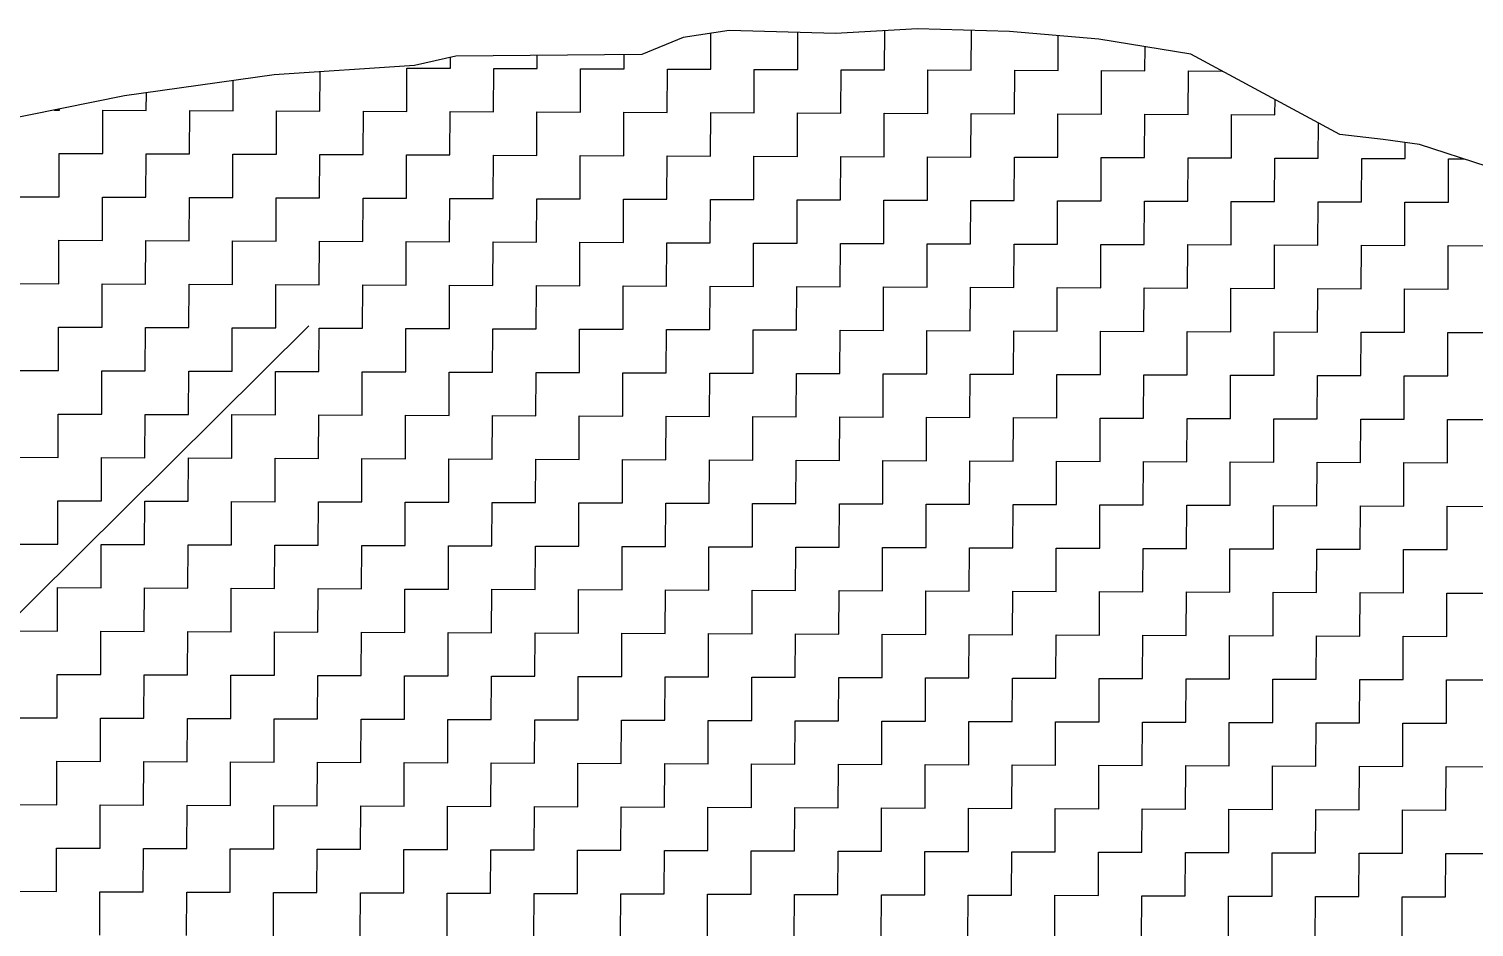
# Model space of a CAD drawing. Header units: metres. Extents: x 274536 to 279488, y 2074615 to 2078106.
# Drawn here: x 278802.5 to 278972.3, y 2076543.3 to 2076648.8 of the extents above; entities that cross this region are included whole.
import ezdxf

# ---------------------------------------------------------------- set-up
doc = ezdxf.new("R2010")
doc.units = ezdxf.units.M
doc.layers.add('POLY_HATCH', color=12, linetype='Continuous')

msp = doc.modelspace()

# ---------------------------------------------------------------- linework, layer by layer
msp.add_lwpolyline([(278765.09, 2076544.2), (278835.36, 2076613.93)])
at = {"layer": 'POLY_HATCH'}
for p, q in [((278884.73, 2076648.61), (278879.33, 2076647.78)), ((278897.22, 2076648.27), (278884.73, 2076648.61)), ((278906.88, 2076648.8), (278897.22, 2076648.27)), ((278917.68, 2076648.48), (278906.88, 2076648.8)), ((278928.18, 2076647.59), (278917.68, 2076648.48)), ((278879.33, 2076647.78), (278874.49, 2076645.81)), ((278938.97, 2076645.84), (278928.18, 2076647.59)), ((278852.62, 2076645.61), (278847.78, 2076644.49)), ((278874.49, 2076645.81), (278852.62, 2076645.61)), ((278956.48, 2076636.41), (278938.97, 2076645.84)), ((278831.3, 2076643.42), (278813.68, 2076640.93)), ((278847.78, 2076644.49), (278831.3, 2076643.42)), ((278813.68, 2076640.93), (278792.93, 2076636.75)), ((278961.59, 2076635.82), (278956.48, 2076636.41)), ((278965.84, 2076635.24), (278961.59, 2076635.82)), ((278973.79, 2076632.65), (278965.84, 2076635.24))]:
    msp.add_line(p, q, dxfattribs=at)
at = {"layer": 'POLY_HATCH', "linetype": 'Continuous'}
for p, q in [((278882.59, 2076644.07), (278882.6, 2076648.28)), ((278892.79, 2076644.03), (278892.8, 2076648.39)), ((278902.99, 2076643.99), (278903.01, 2076648.59)), ((278913.19, 2076643.96), (278913.21, 2076648.61)), ((278923.39, 2076643.92), (278923.41, 2076647.99)), ((278933.59, 2076643.88), (278933.6, 2076646.71)), ((278851.98, 2076644.19), (278851.99, 2076645.46)), ((278862.18, 2076644.15), (278862.19, 2076645.69)), ((278872.39, 2076644.11), (278872.39, 2076645.79)), ((278836.66, 2076639.15), (278836.68, 2076643.77)), ((278846.86, 2076639.11), (278846.88, 2076644.21)), ((278846.88, 2076644.21), (278851.98, 2076644.19)), ((278857.06, 2076639.07), (278857.08, 2076644.17)), ((278857.08, 2076644.17), (278862.18, 2076644.15)), ((278867.27, 2076639.03), (278867.28, 2076644.13)), ((278867.28, 2076644.13), (278872.39, 2076644.11)), ((278877.47, 2076638.99), (278877.49, 2076644.09)), ((278877.49, 2076644.09), (278882.59, 2076644.07)), ((278887.67, 2076638.95), (278887.69, 2076644.05)), ((278887.69, 2076644.05), (278892.79, 2076644.03)), ((278897.87, 2076638.91), (278897.89, 2076644.01)), ((278897.89, 2076644.01), (278902.99, 2076643.99)), ((278908.07, 2076638.87), (278908.09, 2076643.98)), ((278908.09, 2076643.98), (278913.19, 2076643.96)), ((278918.27, 2076638.84), (278918.29, 2076643.94)), ((278918.29, 2076643.94), (278923.39, 2076643.92)), ((278928.47, 2076638.8), (278928.49, 2076643.9)), ((278928.49, 2076643.9), (278933.59, 2076643.88)), ((278938.67, 2076638.76), (278938.69, 2076643.86)), ((278938.69, 2076643.86), (278942.68, 2076643.84)), ((278826.46, 2076639.19), (278826.47, 2076642.74)), ((278816.26, 2076639.23), (278816.27, 2076641.3)), ((278948.87, 2076638.72), (278948.88, 2076640.5)), ((278805.44, 2076639.27), (278806.06, 2076639.27)), ((278806.06, 2076639.27), (278806.06, 2076639.4)), ((278811.14, 2076634.15), (278811.16, 2076639.25)), ((278811.16, 2076639.25), (278816.26, 2076639.23)), ((278821.34, 2076634.11), (278821.36, 2076639.21)), ((278821.36, 2076639.21), (278826.46, 2076639.19)), ((278831.54, 2076634.07), (278831.56, 2076639.17)), ((278831.56, 2076639.17), (278836.66, 2076639.15)), ((278841.74, 2076634.03), (278841.76, 2076639.13)), ((278841.76, 2076639.13), (278846.86, 2076639.11)), ((278851.94, 2076633.99), (278851.96, 2076639.09)), ((278851.96, 2076639.09), (278857.06, 2076639.07)), ((278862.14, 2076633.95), (278862.16, 2076639.05)), ((278862.16, 2076639.05), (278867.27, 2076639.03)), ((278872.35, 2076633.91), (278872.37, 2076639.01)), ((278872.37, 2076639.01), (278877.47, 2076638.99)), ((278882.55, 2076633.87), (278882.57, 2076638.97)), ((278882.57, 2076638.97), (278887.67, 2076638.95)), ((278892.75, 2076633.83), (278892.77, 2076638.93)), ((278892.77, 2076638.93), (278897.87, 2076638.91)), ((278902.95, 2076633.79), (278902.97, 2076638.89)), ((278902.97, 2076638.89), (278908.07, 2076638.87)), ((278913.15, 2076633.75), (278913.17, 2076638.86)), ((278913.17, 2076638.86), (278918.27, 2076638.84)), ((278923.35, 2076633.72), (278923.37, 2076638.82)), ((278923.37, 2076638.82), (278928.47, 2076638.8)), ((278933.55, 2076633.68), (278933.57, 2076638.78)), ((278933.57, 2076638.78), (278938.67, 2076638.76)), ((278943.75, 2076633.64), (278943.77, 2076638.74)), ((278943.77, 2076638.74), (278948.87, 2076638.72)), ((278953.96, 2076633.6), (278953.97, 2076637.76)), ((278964.16, 2076633.56), (278964.16, 2076635.47)), ((278806.02, 2076629.07), (278806.04, 2076634.17)), ((278806.04, 2076634.17), (278811.14, 2076634.15)), ((278816.22, 2076629.03), (278816.24, 2076634.13)), ((278816.24, 2076634.13), (278821.34, 2076634.11)), ((278826.42, 2076628.99), (278826.44, 2076634.09)), ((278826.44, 2076634.09), (278831.54, 2076634.07)), ((278836.62, 2076628.95), (278836.64, 2076634.05)), ((278836.64, 2076634.05), (278841.74, 2076634.03)), ((278846.82, 2076628.91), (278846.84, 2076634.01)), ((278846.84, 2076634.01), (278851.94, 2076633.99)), ((278857.02, 2076628.87), (278857.04, 2076633.97)), ((278857.04, 2076633.97), (278862.14, 2076633.95)), ((278867.23, 2076628.83), (278867.25, 2076633.93)), ((278867.25, 2076633.93), (278872.35, 2076633.91)), ((278877.43, 2076628.79), (278877.45, 2076633.89)), ((278877.45, 2076633.89), (278882.55, 2076633.87)), ((278887.63, 2076628.75), (278887.65, 2076633.85)), ((278887.65, 2076633.85), (278892.75, 2076633.83)), ((278897.83, 2076628.71), (278897.85, 2076633.81)), ((278897.85, 2076633.81), (278902.95, 2076633.79)), ((278908.03, 2076628.67), (278908.05, 2076633.77)), ((278908.05, 2076633.77), (278913.15, 2076633.75)), ((278918.23, 2076628.63), (278918.25, 2076633.73)), ((278918.25, 2076633.73), (278923.35, 2076633.72)), ((278928.43, 2076628.59), (278928.45, 2076633.7)), ((278928.45, 2076633.7), (278933.55, 2076633.68)), ((278938.63, 2076628.56), (278938.65, 2076633.66)), ((278938.65, 2076633.66), (278943.75, 2076633.64)), ((278948.83, 2076628.52), (278948.85, 2076633.62)), ((278948.85, 2076633.62), (278953.96, 2076633.6)), ((278959.04, 2076628.48), (278959.06, 2076633.58)), ((278959.06, 2076633.58), (278964.16, 2076633.56)), ((278969.24, 2076628.44), (278969.26, 2076633.54)), ((278969.26, 2076633.54), (278971.09, 2076633.53)), ((278800.92, 2076629.09), (278806.02, 2076629.07)), ((278811.1, 2076623.95), (278811.12, 2076629.05)), ((278811.12, 2076629.05), (278816.22, 2076629.03)), ((278821.3, 2076623.91), (278821.32, 2076629.01)), ((278821.32, 2076629.01), (278826.42, 2076628.99)), ((278831.5, 2076623.87), (278831.52, 2076628.97)), ((278831.52, 2076628.97), (278836.62, 2076628.95)), ((278841.7, 2076623.83), (278841.72, 2076628.93)), ((278841.72, 2076628.93), (278846.82, 2076628.91)), ((278851.9, 2076623.79), (278851.92, 2076628.89)), ((278851.92, 2076628.89), (278857.02, 2076628.87)), ((278862.11, 2076623.75), (278862.13, 2076628.85)), ((278862.13, 2076628.85), (278867.23, 2076628.83)), ((278872.31, 2076623.71), (278872.33, 2076628.81)), ((278872.33, 2076628.81), (278877.43, 2076628.79)), ((278882.51, 2076623.67), (278882.53, 2076628.77)), ((278882.53, 2076628.77), (278887.63, 2076628.75)), ((278892.71, 2076623.63), (278892.73, 2076628.73)), ((278892.73, 2076628.73), (278897.83, 2076628.71)), ((278902.91, 2076623.59), (278902.93, 2076628.69)), ((278902.93, 2076628.69), (278908.03, 2076628.67)), ((278913.11, 2076623.55), (278913.13, 2076628.65)), ((278913.13, 2076628.65), (278918.23, 2076628.63)), ((278923.31, 2076623.51), (278923.33, 2076628.61)), ((278923.33, 2076628.61), (278928.43, 2076628.59)), ((278933.51, 2076623.47), (278933.53, 2076628.58)), ((278933.53, 2076628.58), (278938.63, 2076628.56)), ((278943.71, 2076623.44), (278943.73, 2076628.54)), ((278943.73, 2076628.54), (278948.83, 2076628.52)), ((278953.92, 2076623.4), (278953.94, 2076628.5)), ((278953.94, 2076628.5), (278959.04, 2076628.48)), ((278964.12, 2076623.36), (278964.14, 2076628.46)), ((278964.14, 2076628.46), (278969.24, 2076628.44)), ((278805.98, 2076618.87), (278806, 2076623.97)), ((278806, 2076623.97), (278811.1, 2076623.95)), ((278816.18, 2076618.83), (278816.2, 2076623.93)), ((278816.2, 2076623.93), (278821.3, 2076623.91)), ((278826.38, 2076618.79), (278826.4, 2076623.89)), ((278826.4, 2076623.89), (278831.5, 2076623.87)), ((278836.58, 2076618.75), (278836.6, 2076623.85)), ((278836.6, 2076623.85), (278841.7, 2076623.83)), ((278846.78, 2076618.71), (278846.8, 2076623.81)), ((278846.8, 2076623.81), (278851.9, 2076623.79)), ((278856.99, 2076618.67), (278857, 2076623.77)), ((278857, 2076623.77), (278862.11, 2076623.75)), ((278867.19, 2076618.63), (278867.21, 2076623.73)), ((278867.21, 2076623.73), (278872.31, 2076623.71)), ((278877.39, 2076618.59), (278877.41, 2076623.69)), ((278877.41, 2076623.69), (278882.51, 2076623.67)), ((278887.59, 2076618.55), (278887.61, 2076623.65)), ((278887.61, 2076623.65), (278892.71, 2076623.63)), ((278897.79, 2076618.51), (278897.81, 2076623.61)), ((278897.81, 2076623.61), (278902.91, 2076623.59)), ((278907.99, 2076618.47), (278908.01, 2076623.57)), ((278908.01, 2076623.57), (278913.11, 2076623.55)), ((278918.19, 2076618.43), (278918.21, 2076623.53)), ((278918.21, 2076623.53), (278923.31, 2076623.51)), ((278928.39, 2076618.39), (278928.41, 2076623.49)), ((278928.41, 2076623.49), (278933.51, 2076623.47)), ((278938.59, 2076618.35), (278938.61, 2076623.46)), ((278938.61, 2076623.46), (278943.71, 2076623.44)), ((278948.8, 2076618.32), (278948.82, 2076623.42)), ((278948.82, 2076623.42), (278953.92, 2076623.4)), ((278959, 2076618.28), (278959.02, 2076623.38)), ((278959.02, 2076623.38), (278964.12, 2076623.36)), ((278969.2, 2076618.24), (278969.22, 2076623.34)), ((278969.22, 2076623.34), (278974.32, 2076623.32)), ((278800.88, 2076618.89), (278805.98, 2076618.87)), ((278811.06, 2076613.75), (278811.08, 2076618.85)), ((278811.08, 2076618.85), (278816.18, 2076618.83)), ((278821.26, 2076613.71), (278821.28, 2076618.81)), ((278821.28, 2076618.81), (278826.38, 2076618.79)), ((278831.46, 2076613.67), (278831.48, 2076618.77)), ((278831.48, 2076618.77), (278836.58, 2076618.75)), ((278841.66, 2076613.63), (278841.68, 2076618.73)), ((278841.68, 2076618.73), (278846.78, 2076618.71)), ((278851.87, 2076613.59), (278851.88, 2076618.69)), ((278851.88, 2076618.69), (278856.99, 2076618.67)), ((278862.07, 2076613.55), (278862.09, 2076618.65)), ((278862.09, 2076618.65), (278867.19, 2076618.63)), ((278872.27, 2076613.51), (278872.29, 2076618.61)), ((278872.29, 2076618.61), (278877.39, 2076618.59)), ((278882.47, 2076613.47), (278882.49, 2076618.57)), ((278882.49, 2076618.57), (278887.59, 2076618.55)), ((278892.67, 2076613.43), (278892.69, 2076618.53)), ((278892.69, 2076618.53), (278897.79, 2076618.51)), ((278902.87, 2076613.39), (278902.89, 2076618.49)), ((278902.89, 2076618.49), (278907.99, 2076618.47)), ((278913.07, 2076613.35), (278913.09, 2076618.45)), ((278913.09, 2076618.45), (278918.19, 2076618.43)), ((278923.27, 2076613.31), (278923.29, 2076618.41)), ((278923.29, 2076618.41), (278928.39, 2076618.39)), ((278933.47, 2076613.27), (278933.49, 2076618.37)), ((278933.49, 2076618.37), (278938.59, 2076618.35)), ((278943.68, 2076613.23), (278943.69, 2076618.33)), ((278943.69, 2076618.33), (278948.8, 2076618.32)), ((278953.88, 2076613.19), (278953.9, 2076618.3)), ((278953.9, 2076618.3), (278959, 2076618.28)), ((278964.08, 2076613.16), (278964.1, 2076618.26)), ((278964.1, 2076618.26), (278969.2, 2076618.24)), ((278805.94, 2076608.66), (278805.96, 2076613.77)), ((278805.96, 2076613.77), (278811.06, 2076613.75)), ((278816.14, 2076608.63), (278816.16, 2076613.73)), ((278816.16, 2076613.73), (278821.26, 2076613.71)), ((278826.34, 2076608.59), (278826.36, 2076613.69)), ((278826.36, 2076613.69), (278831.46, 2076613.67)), ((278836.54, 2076608.55), (278836.56, 2076613.65)), ((278836.56, 2076613.65), (278841.66, 2076613.63)), ((278846.74, 2076608.51), (278846.76, 2076613.61)), ((278846.76, 2076613.61), (278851.87, 2076613.59)), ((278856.95, 2076608.47), (278856.97, 2076613.57)), ((278856.97, 2076613.57), (278862.07, 2076613.55)), ((278867.15, 2076608.43), (278867.17, 2076613.53)), ((278867.17, 2076613.53), (278872.27, 2076613.51)), ((278877.35, 2076608.39), (278877.37, 2076613.49)), ((278877.37, 2076613.49), (278882.47, 2076613.47)), ((278887.55, 2076608.35), (278887.57, 2076613.45)), ((278887.57, 2076613.45), (278892.67, 2076613.43)), ((278897.75, 2076608.31), (278897.77, 2076613.41)), ((278897.77, 2076613.41), (278902.87, 2076613.39)), ((278907.95, 2076608.27), (278907.97, 2076613.37)), ((278907.97, 2076613.37), (278913.07, 2076613.35)), ((278918.15, 2076608.23), (278918.17, 2076613.33)), ((278918.17, 2076613.33), (278923.27, 2076613.31)), ((278928.35, 2076608.19), (278928.37, 2076613.29)), ((278928.37, 2076613.29), (278933.47, 2076613.27)), ((278938.56, 2076608.15), (278938.57, 2076613.25)), ((278938.57, 2076613.25), (278943.68, 2076613.23)), ((278948.76, 2076608.11), (278948.78, 2076613.21)), ((278948.78, 2076613.21), (278953.88, 2076613.19)), ((278958.96, 2076608.07), (278958.98, 2076613.18)), ((278958.98, 2076613.18), (278964.08, 2076613.16)), ((278969.16, 2076608.04), (278969.18, 2076613.14)), ((278969.18, 2076613.14), (278974.28, 2076613.12)), ((278800.84, 2076608.68), (278805.94, 2076608.66)), ((278811.02, 2076603.54), (278811.04, 2076608.64)), ((278811.04, 2076608.64), (278816.14, 2076608.63)), ((278821.22, 2076603.51), (278821.24, 2076608.61)), ((278821.24, 2076608.61), (278826.34, 2076608.59)), ((278831.42, 2076603.47), (278831.44, 2076608.57)), ((278831.44, 2076608.57), (278836.54, 2076608.55)), ((278841.62, 2076603.43), (278841.64, 2076608.53)), ((278841.64, 2076608.53), (278846.74, 2076608.51)), ((278851.83, 2076603.39), (278851.85, 2076608.49)), ((278851.85, 2076608.49), (278856.95, 2076608.47)), ((278862.03, 2076603.35), (278862.05, 2076608.45)), ((278862.05, 2076608.45), (278867.15, 2076608.43)), ((278872.23, 2076603.31), (278872.25, 2076608.41)), ((278872.25, 2076608.41), (278877.35, 2076608.39)), ((278882.43, 2076603.27), (278882.45, 2076608.37)), ((278882.45, 2076608.37), (278887.55, 2076608.35)), ((278892.63, 2076603.23), (278892.65, 2076608.33)), ((278892.65, 2076608.33), (278897.75, 2076608.31)), ((278902.83, 2076603.19), (278902.85, 2076608.29)), ((278902.85, 2076608.29), (278907.95, 2076608.27)), ((278913.03, 2076603.15), (278913.05, 2076608.25)), ((278913.05, 2076608.25), (278918.15, 2076608.23)), ((278923.23, 2076603.11), (278923.25, 2076608.21)), ((278923.25, 2076608.21), (278928.35, 2076608.19)), ((278933.43, 2076603.07), (278933.45, 2076608.17)), ((278933.45, 2076608.17), (278938.56, 2076608.15)), ((278943.64, 2076603.03), (278943.66, 2076608.13)), ((278943.66, 2076608.13), (278948.76, 2076608.11)), ((278953.84, 2076602.99), (278953.86, 2076608.09)), ((278953.86, 2076608.09), (278958.96, 2076608.07)), ((278964.04, 2076602.95), (278964.06, 2076608.06)), ((278964.06, 2076608.06), (278969.16, 2076608.04)), ((278805.9, 2076598.46), (278805.92, 2076603.56)), ((278805.92, 2076603.56), (278811.02, 2076603.54)), ((278816.1, 2076598.42), (278816.12, 2076603.52)), ((278816.12, 2076603.52), (278821.22, 2076603.51)), ((278826.3, 2076598.38), (278826.32, 2076603.49)), ((278826.32, 2076603.49), (278831.42, 2076603.47)), ((278836.5, 2076598.35), (278836.52, 2076603.45)), ((278836.52, 2076603.45), (278841.62, 2076603.43)), ((278846.71, 2076598.31), (278846.73, 2076603.41)), ((278846.73, 2076603.41), (278851.83, 2076603.39)), ((278856.91, 2076598.27), (278856.93, 2076603.37)), ((278856.93, 2076603.37), (278862.03, 2076603.35)), ((278867.11, 2076598.23), (278867.13, 2076603.33)), ((278867.13, 2076603.33), (278872.23, 2076603.31)), ((278877.31, 2076598.19), (278877.33, 2076603.29)), ((278877.33, 2076603.29), (278882.43, 2076603.27)), ((278887.51, 2076598.15), (278887.53, 2076603.25)), ((278887.53, 2076603.25), (278892.63, 2076603.23)), ((278897.71, 2076598.11), (278897.73, 2076603.21)), ((278897.73, 2076603.21), (278902.83, 2076603.19)), ((278907.91, 2076598.07), (278907.93, 2076603.17)), ((278907.93, 2076603.17), (278913.03, 2076603.15)), ((278918.11, 2076598.03), (278918.13, 2076603.13)), ((278918.13, 2076603.13), (278923.23, 2076603.11)), ((278928.31, 2076597.99), (278928.33, 2076603.09)), ((278928.33, 2076603.09), (278933.43, 2076603.07)), ((278938.52, 2076597.95), (278938.54, 2076603.05)), ((278938.54, 2076603.05), (278943.64, 2076603.03)), ((278948.72, 2076597.91), (278948.74, 2076603.01)), ((278948.74, 2076603.01), (278953.84, 2076602.99)), ((278958.92, 2076597.87), (278958.94, 2076602.97)), ((278958.94, 2076602.97), (278964.04, 2076602.95)), ((278969.12, 2076597.83), (278969.14, 2076602.93)), ((278969.14, 2076602.93), (278974.24, 2076602.92)), ((278800.8, 2076598.48), (278805.9, 2076598.46)), ((278810.98, 2076593.34), (278811, 2076598.44)), ((278811, 2076598.44), (278816.1, 2076598.42)), ((278821.18, 2076593.3), (278821.2, 2076598.4)), ((278821.2, 2076598.4), (278826.3, 2076598.38)), ((278831.38, 2076593.26), (278831.4, 2076598.37)), ((278831.4, 2076598.37), (278836.5, 2076598.35)), ((278841.59, 2076593.23), (278841.6, 2076598.33)), ((278841.6, 2076598.33), (278846.71, 2076598.31)), ((278851.79, 2076593.19), (278851.81, 2076598.29)), ((278851.81, 2076598.29), (278856.91, 2076598.27)), ((278861.99, 2076593.15), (278862.01, 2076598.25)), ((278862.01, 2076598.25), (278867.11, 2076598.23)), ((278872.19, 2076593.11), (278872.21, 2076598.21)), ((278872.21, 2076598.21), (278877.31, 2076598.19)), ((278882.39, 2076593.07), (278882.41, 2076598.17)), ((278882.41, 2076598.17), (278887.51, 2076598.15)), ((278892.59, 2076593.03), (278892.61, 2076598.13)), ((278892.61, 2076598.13), (278897.71, 2076598.11)), ((278902.79, 2076592.99), (278902.81, 2076598.09)), ((278902.81, 2076598.09), (278907.91, 2076598.07)), ((278912.99, 2076592.95), (278913.01, 2076598.05)), ((278913.01, 2076598.05), (278918.11, 2076598.03)), ((278923.19, 2076592.91), (278923.21, 2076598.01)), ((278923.21, 2076598.01), (278928.31, 2076597.99)), ((278933.4, 2076592.87), (278933.42, 2076597.97)), ((278933.42, 2076597.97), (278938.52, 2076597.95)), ((278943.6, 2076592.83), (278943.62, 2076597.93)), ((278943.62, 2076597.93), (278948.72, 2076597.91)), ((278953.8, 2076592.79), (278953.82, 2076597.89)), ((278953.82, 2076597.89), (278958.92, 2076597.87)), ((278964, 2076592.75), (278964.02, 2076597.85)), ((278964.02, 2076597.85), (278969.12, 2076597.83)), ((278805.86, 2076588.26), (278805.88, 2076593.36)), ((278805.88, 2076593.36), (278810.98, 2076593.34)), ((278816.06, 2076588.22), (278816.08, 2076593.32)), ((278816.08, 2076593.32), (278821.18, 2076593.3)), ((278826.26, 2076588.18), (278826.28, 2076593.28)), ((278826.28, 2076593.28), (278831.38, 2076593.26)), ((278836.47, 2076588.14), (278836.48, 2076593.24)), ((278836.48, 2076593.24), (278841.59, 2076593.23)), ((278846.67, 2076588.11), (278846.69, 2076593.21)), ((278846.69, 2076593.21), (278851.79, 2076593.19)), ((278856.87, 2076588.07), (278856.89, 2076593.17)), ((278856.89, 2076593.17), (278861.99, 2076593.15)), ((278867.07, 2076588.03), (278867.09, 2076593.13)), ((278867.09, 2076593.13), (278872.19, 2076593.11)), ((278877.27, 2076587.99), (278877.29, 2076593.09)), ((278877.29, 2076593.09), (278882.39, 2076593.07)), ((278887.47, 2076587.95), (278887.49, 2076593.05)), ((278887.49, 2076593.05), (278892.59, 2076593.03)), ((278897.67, 2076587.91), (278897.69, 2076593.01)), ((278897.69, 2076593.01), (278902.79, 2076592.99)), ((278907.87, 2076587.87), (278907.89, 2076592.97)), ((278907.89, 2076592.97), (278912.99, 2076592.95)), ((278918.07, 2076587.83), (278918.09, 2076592.93)), ((278918.09, 2076592.93), (278923.19, 2076592.91)), ((278928.28, 2076587.79), (278928.29, 2076592.89)), ((278928.29, 2076592.89), (278933.4, 2076592.87)), ((278938.48, 2076587.75), (278938.5, 2076592.85)), ((278938.5, 2076592.85), (278943.6, 2076592.83)), ((278948.68, 2076587.71), (278948.7, 2076592.81)), ((278948.7, 2076592.81), (278953.8, 2076592.79)), ((278958.88, 2076587.67), (278958.9, 2076592.77)), ((278958.9, 2076592.77), (278964, 2076592.75)), ((278969.08, 2076587.63), (278969.1, 2076592.73)), ((278969.1, 2076592.73), (278974.2, 2076592.71)), ((278800.76, 2076588.28), (278805.86, 2076588.26)), ((278810.94, 2076583.14), (278810.96, 2076588.24)), ((278810.96, 2076588.24), (278816.06, 2076588.22)), ((278821.14, 2076583.1), (278821.16, 2076588.2)), ((278821.16, 2076588.2), (278826.26, 2076588.18)), ((278831.34, 2076583.06), (278831.36, 2076588.16)), ((278831.36, 2076588.16), (278836.47, 2076588.14)), ((278841.55, 2076583.02), (278841.57, 2076588.12)), ((278841.57, 2076588.12), (278846.67, 2076588.11)), ((278851.75, 2076582.98), (278851.77, 2076588.09)), ((278851.77, 2076588.09), (278856.87, 2076588.07)), ((278861.95, 2076582.95), (278861.97, 2076588.05)), ((278861.97, 2076588.05), (278867.07, 2076588.03)), ((278872.15, 2076582.91), (278872.17, 2076588.01)), ((278872.17, 2076588.01), (278877.27, 2076587.99)), ((278882.35, 2076582.87), (278882.37, 2076587.97)), ((278882.37, 2076587.97), (278887.47, 2076587.95)), ((278892.55, 2076582.83), (278892.57, 2076587.93)), ((278892.57, 2076587.93), (278897.67, 2076587.91)), ((278902.75, 2076582.79), (278902.77, 2076587.89)), ((278902.77, 2076587.89), (278907.87, 2076587.87)), ((278912.95, 2076582.75), (278912.97, 2076587.85)), ((278912.97, 2076587.85), (278918.07, 2076587.83)), ((278923.16, 2076582.71), (278923.17, 2076587.81)), ((278923.17, 2076587.81), (278928.28, 2076587.79)), ((278933.36, 2076582.67), (278933.38, 2076587.77)), ((278933.38, 2076587.77), (278938.48, 2076587.75)), ((278943.56, 2076582.63), (278943.58, 2076587.73)), ((278943.58, 2076587.73), (278948.68, 2076587.71)), ((278953.76, 2076582.59), (278953.78, 2076587.69)), ((278953.78, 2076587.69), (278958.88, 2076587.67)), ((278963.96, 2076582.55), (278963.98, 2076587.65)), ((278963.98, 2076587.65), (278969.08, 2076587.63)), ((278805.82, 2076578.06), (278805.84, 2076583.16)), ((278805.84, 2076583.16), (278810.94, 2076583.14)), ((278816.02, 2076578.02), (278816.04, 2076583.12)), ((278816.04, 2076583.12), (278821.14, 2076583.1)), ((278826.22, 2076577.98), (278826.24, 2076583.08)), ((278826.24, 2076583.08), (278831.34, 2076583.06)), ((278836.43, 2076577.94), (278836.45, 2076583.04)), ((278836.45, 2076583.04), (278841.55, 2076583.02)), ((278846.63, 2076577.9), (278846.65, 2076583)), ((278846.65, 2076583), (278851.75, 2076582.98)), ((278856.83, 2076577.86), (278856.85, 2076582.97)), ((278856.85, 2076582.97), (278861.95, 2076582.95)), ((278867.03, 2076577.83), (278867.05, 2076582.93)), ((278867.05, 2076582.93), (278872.15, 2076582.91)), ((278877.23, 2076577.79), (278877.25, 2076582.89)), ((278877.25, 2076582.89), (278882.35, 2076582.87)), ((278887.43, 2076577.75), (278887.45, 2076582.85)), ((278887.45, 2076582.85), (278892.55, 2076582.83)), ((278897.63, 2076577.71), (278897.65, 2076582.81)), ((278897.65, 2076582.81), (278902.75, 2076582.79)), ((278907.83, 2076577.67), (278907.85, 2076582.77)), ((278907.85, 2076582.77), (278912.95, 2076582.75)), ((278918.03, 2076577.63), (278918.05, 2076582.73)), ((278918.05, 2076582.73), (278923.16, 2076582.71)), ((278928.24, 2076577.59), (278928.26, 2076582.69)), ((278928.26, 2076582.69), (278933.36, 2076582.67)), ((278938.44, 2076577.55), (278938.46, 2076582.65)), ((278938.46, 2076582.65), (278943.56, 2076582.63)), ((278948.64, 2076577.51), (278948.66, 2076582.61)), ((278948.66, 2076582.61), (278953.76, 2076582.59)), ((278958.84, 2076577.47), (278958.86, 2076582.57)), ((278958.86, 2076582.57), (278963.96, 2076582.55)), ((278969.04, 2076577.43), (278969.06, 2076582.53)), ((278969.06, 2076582.53), (278974.16, 2076582.51)), ((278800.72, 2076578.08), (278805.82, 2076578.06)), ((278810.9, 2076572.94), (278810.92, 2076578.04)), ((278810.92, 2076578.04), (278816.02, 2076578.02)), ((278821.1, 2076572.9), (278821.12, 2076578)), ((278821.12, 2076578), (278826.22, 2076577.98)), ((278831.31, 2076572.86), (278831.33, 2076577.96)), ((278831.33, 2076577.96), (278836.43, 2076577.94)), ((278841.51, 2076572.82), (278841.53, 2076577.92)), ((278841.53, 2076577.92), (278846.63, 2076577.9)), ((278851.71, 2076572.78), (278851.73, 2076577.88)), ((278851.73, 2076577.88), (278856.83, 2076577.86)), ((278861.91, 2076572.74), (278861.93, 2076577.84)), ((278861.93, 2076577.84), (278867.03, 2076577.83)), ((278872.11, 2076572.71), (278872.13, 2076577.81)), ((278872.13, 2076577.81), (278877.23, 2076577.79)), ((278882.31, 2076572.67), (278882.33, 2076577.77)), ((278882.33, 2076577.77), (278887.43, 2076577.75)), ((278892.51, 2076572.63), (278892.53, 2076577.73)), ((278892.53, 2076577.73), (278897.63, 2076577.71)), ((278902.71, 2076572.59), (278902.73, 2076577.69)), ((278902.73, 2076577.69), (278907.83, 2076577.67)), ((278912.91, 2076572.55), (278912.93, 2076577.65)), ((278912.93, 2076577.65), (278918.03, 2076577.63)), ((278923.12, 2076572.51), (278923.14, 2076577.61)), ((278923.14, 2076577.61), (278928.24, 2076577.59)), ((278933.32, 2076572.47), (278933.34, 2076577.57)), ((278933.34, 2076577.57), (278938.44, 2076577.55)), ((278943.52, 2076572.43), (278943.54, 2076577.53)), ((278943.54, 2076577.53), (278948.64, 2076577.51)), ((278953.72, 2076572.39), (278953.74, 2076577.49)), ((278953.74, 2076577.49), (278958.84, 2076577.47)), ((278963.92, 2076572.35), (278963.94, 2076577.45)), ((278963.94, 2076577.45), (278969.04, 2076577.43)), ((278805.78, 2076567.86), (278805.8, 2076572.96)), ((278805.8, 2076572.96), (278810.9, 2076572.94)), ((278815.98, 2076567.82), (278816, 2076572.92)), ((278816, 2076572.92), (278821.1, 2076572.9)), ((278826.19, 2076567.78), (278826.2, 2076572.88)), ((278826.2, 2076572.88), (278831.31, 2076572.86)), ((278836.39, 2076567.74), (278836.41, 2076572.84)), ((278836.41, 2076572.84), (278841.51, 2076572.82)), ((278846.59, 2076567.7), (278846.61, 2076572.8)), ((278846.61, 2076572.8), (278851.71, 2076572.78)), ((278856.79, 2076567.66), (278856.81, 2076572.76)), ((278856.81, 2076572.76), (278861.91, 2076572.74)), ((278866.99, 2076567.62), (278867.01, 2076572.72)), ((278867.01, 2076572.72), (278872.11, 2076572.71)), ((278877.19, 2076567.58), (278877.21, 2076572.69)), ((278877.21, 2076572.69), (278882.31, 2076572.67)), ((278887.39, 2076567.55), (278887.41, 2076572.65)), ((278887.41, 2076572.65), (278892.51, 2076572.63)), ((278897.59, 2076567.51), (278897.61, 2076572.61)), ((278897.61, 2076572.61), (278902.71, 2076572.59)), ((278907.79, 2076567.47), (278907.81, 2076572.57)), ((278907.81, 2076572.57), (278912.91, 2076572.55)), ((278918, 2076567.43), (278918.02, 2076572.53)), ((278918.02, 2076572.53), (278923.12, 2076572.51)), ((278928.2, 2076567.39), (278928.22, 2076572.49)), ((278928.22, 2076572.49), (278933.32, 2076572.47)), ((278938.4, 2076567.35), (278938.42, 2076572.45)), ((278938.42, 2076572.45), (278943.52, 2076572.43)), ((278948.6, 2076567.31), (278948.62, 2076572.41)), ((278948.62, 2076572.41), (278953.72, 2076572.39)), ((278958.8, 2076567.27), (278958.82, 2076572.37)), ((278958.82, 2076572.37), (278963.92, 2076572.35)), ((278969, 2076567.23), (278969.02, 2076572.33)), ((278969.02, 2076572.33), (278974.12, 2076572.31)), ((278800.68, 2076567.88), (278805.78, 2076567.86)), ((278810.86, 2076562.74), (278810.88, 2076567.84)), ((278810.88, 2076567.84), (278815.98, 2076567.82)), ((278821.07, 2076562.7), (278821.08, 2076567.8)), ((278821.08, 2076567.8), (278826.19, 2076567.78)), ((278831.27, 2076562.66), (278831.29, 2076567.76)), ((278831.29, 2076567.76), (278836.39, 2076567.74)), ((278841.47, 2076562.62), (278841.49, 2076567.72)), ((278841.49, 2076567.72), (278846.59, 2076567.7)), ((278851.67, 2076562.58), (278851.69, 2076567.68)), ((278851.69, 2076567.68), (278856.79, 2076567.66)), ((278861.87, 2076562.54), (278861.89, 2076567.64)), ((278861.89, 2076567.64), (278866.99, 2076567.62)), ((278872.07, 2076562.5), (278872.09, 2076567.6)), ((278872.09, 2076567.6), (278877.19, 2076567.58)), ((278882.27, 2076562.46), (278882.29, 2076567.57)), ((278882.29, 2076567.57), (278887.39, 2076567.55)), ((278892.47, 2076562.43), (278892.49, 2076567.53)), ((278892.49, 2076567.53), (278897.59, 2076567.51)), ((278902.67, 2076562.39), (278902.69, 2076567.49)), ((278902.69, 2076567.49), (278907.79, 2076567.47)), ((278912.88, 2076562.35), (278912.89, 2076567.45)), ((278912.89, 2076567.45), (278918, 2076567.43)), ((278923.08, 2076562.31), (278923.1, 2076567.41)), ((278923.1, 2076567.41), (278928.2, 2076567.39)), ((278933.28, 2076562.27), (278933.3, 2076567.37)), ((278933.3, 2076567.37), (278938.4, 2076567.35)), ((278943.48, 2076562.23), (278943.5, 2076567.33)), ((278943.5, 2076567.33), (278948.6, 2076567.31)), ((278953.68, 2076562.19), (278953.7, 2076567.29)), ((278953.7, 2076567.29), (278958.8, 2076567.27)), ((278963.88, 2076562.15), (278963.9, 2076567.25)), ((278963.9, 2076567.25), (278969, 2076567.23)), ((278805.74, 2076557.66), (278805.76, 2076562.76)), ((278805.76, 2076562.76), (278810.86, 2076562.74)), ((278815.94, 2076557.62), (278815.96, 2076562.72)), ((278815.96, 2076562.72), (278821.07, 2076562.7)), ((278826.15, 2076557.58), (278826.17, 2076562.68)), ((278826.17, 2076562.68), (278831.27, 2076562.66)), ((278836.35, 2076557.54), (278836.37, 2076562.64)), ((278836.37, 2076562.64), (278841.47, 2076562.62)), ((278846.55, 2076557.5), (278846.57, 2076562.6)), ((278846.57, 2076562.6), (278851.67, 2076562.58)), ((278856.75, 2076557.46), (278856.77, 2076562.56)), ((278856.77, 2076562.56), (278861.87, 2076562.54)), ((278866.95, 2076557.42), (278866.97, 2076562.52)), ((278866.97, 2076562.52), (278872.07, 2076562.5)), ((278877.15, 2076557.38), (278877.17, 2076562.48)), ((278877.17, 2076562.48), (278882.27, 2076562.46)), ((278887.35, 2076557.34), (278887.37, 2076562.44)), ((278887.37, 2076562.44), (278892.47, 2076562.43)), ((278897.55, 2076557.3), (278897.57, 2076562.41)), ((278897.57, 2076562.41), (278902.67, 2076562.39)), ((278907.76, 2076557.27), (278907.77, 2076562.37)), ((278907.77, 2076562.37), (278912.88, 2076562.35)), ((278917.96, 2076557.23), (278917.98, 2076562.33)), ((278917.98, 2076562.33), (278923.08, 2076562.31)), ((278928.16, 2076557.19), (278928.18, 2076562.29)), ((278928.18, 2076562.29), (278933.28, 2076562.27)), ((278938.36, 2076557.15), (278938.38, 2076562.25)), ((278938.38, 2076562.25), (278943.48, 2076562.23)), ((278948.56, 2076557.11), (278948.58, 2076562.21)), ((278948.58, 2076562.21), (278953.68, 2076562.19)), ((278958.76, 2076557.07), (278958.78, 2076562.17)), ((278958.78, 2076562.17), (278963.88, 2076562.15)), ((278968.96, 2076557.03), (278968.98, 2076562.13)), ((278968.98, 2076562.13), (278974.08, 2076562.11)), ((278800.64, 2076557.68), (278805.74, 2076557.66)), ((278810.82, 2076552.54), (278810.84, 2076557.64)), ((278810.84, 2076557.64), (278815.94, 2076557.62)), ((278821.03, 2076552.5), (278821.05, 2076557.6)), ((278821.05, 2076557.6), (278826.15, 2076557.58)), ((278831.23, 2076552.46), (278831.25, 2076557.56)), ((278831.25, 2076557.56), (278836.35, 2076557.54)), ((278841.43, 2076552.42), (278841.45, 2076557.52)), ((278841.45, 2076557.52), (278846.55, 2076557.5)), ((278851.63, 2076552.38), (278851.65, 2076557.48)), ((278851.65, 2076557.48), (278856.75, 2076557.46)), ((278861.83, 2076552.34), (278861.85, 2076557.44)), ((278861.85, 2076557.44), (278866.95, 2076557.42)), ((278872.03, 2076552.3), (278872.05, 2076557.4)), ((278872.05, 2076557.4), (278877.15, 2076557.38)), ((278882.23, 2076552.26), (278882.25, 2076557.36)), ((278882.25, 2076557.36), (278887.35, 2076557.34)), ((278892.43, 2076552.22), (278892.45, 2076557.32)), ((278892.45, 2076557.32), (278897.55, 2076557.3)), ((278902.63, 2076552.18), (278902.65, 2076557.29)), ((278902.65, 2076557.29), (278907.76, 2076557.27)), ((278912.84, 2076552.15), (278912.86, 2076557.25)), ((278912.86, 2076557.25), (278917.96, 2076557.23)), ((278923.04, 2076552.11), (278923.06, 2076557.21)), ((278923.06, 2076557.21), (278928.16, 2076557.19)), ((278933.24, 2076552.07), (278933.26, 2076557.17)), ((278933.26, 2076557.17), (278938.36, 2076557.15)), ((278943.44, 2076552.03), (278943.46, 2076557.13)), ((278943.46, 2076557.13), (278948.56, 2076557.11)), ((278953.64, 2076551.99), (278953.66, 2076557.09)), ((278953.66, 2076557.09), (278958.76, 2076557.07)), ((278963.84, 2076551.95), (278963.86, 2076557.05)), ((278963.86, 2076557.05), (278968.96, 2076557.03)), ((278805.7, 2076547.46), (278805.72, 2076552.56)), ((278805.72, 2076552.56), (278810.82, 2076552.54)), ((278815.91, 2076547.42), (278815.93, 2076552.52)), ((278815.93, 2076552.52), (278821.03, 2076552.5)), ((278826.11, 2076547.38), (278826.13, 2076552.48)), ((278826.13, 2076552.48), (278831.23, 2076552.46)), ((278836.31, 2076547.34), (278836.33, 2076552.44)), ((278836.33, 2076552.44), (278841.43, 2076552.42)), ((278846.51, 2076547.3), (278846.53, 2076552.4)), ((278846.53, 2076552.4), (278851.63, 2076552.38)), ((278856.71, 2076547.26), (278856.73, 2076552.36)), ((278856.73, 2076552.36), (278861.83, 2076552.34)), ((278866.91, 2076547.22), (278866.93, 2076552.32)), ((278866.93, 2076552.32), (278872.03, 2076552.3)), ((278877.11, 2076547.18), (278877.13, 2076552.28)), ((278877.13, 2076552.28), (278882.23, 2076552.26)), ((278887.31, 2076547.14), (278887.33, 2076552.24)), ((278887.33, 2076552.24), (278892.43, 2076552.22)), ((278897.51, 2076547.1), (278897.53, 2076552.2)), ((278897.53, 2076552.2), (278902.63, 2076552.18)), ((278907.72, 2076547.06), (278907.74, 2076552.17)), ((278907.74, 2076552.17), (278912.84, 2076552.15)), ((278917.92, 2076547.03), (278917.94, 2076552.13)), ((278917.94, 2076552.13), (278923.04, 2076552.11)), ((278928.12, 2076546.99), (278928.14, 2076552.09)), ((278928.14, 2076552.09), (278933.24, 2076552.07)), ((278938.32, 2076546.95), (278938.34, 2076552.05)), ((278938.34, 2076552.05), (278943.44, 2076552.03)), ((278948.52, 2076546.91), (278948.54, 2076552.01)), ((278948.54, 2076552.01), (278953.64, 2076551.99)), ((278958.72, 2076546.87), (278958.74, 2076551.97)), ((278958.74, 2076551.97), (278963.84, 2076551.95)), ((278968.92, 2076546.83), (278968.94, 2076551.93)), ((278968.94, 2076551.93), (278974.04, 2076551.91)), ((278800.6, 2076547.48), (278805.7, 2076547.46)), ((278810.79, 2076542.34), (278810.8, 2076547.44)), ((278810.8, 2076547.44), (278815.91, 2076547.42)), ((278820.99, 2076542.3), (278821.01, 2076547.4)), ((278821.01, 2076547.4), (278826.11, 2076547.38)), ((278831.19, 2076542.26), (278831.21, 2076547.36)), ((278831.21, 2076547.36), (278836.31, 2076547.34)), ((278841.39, 2076542.22), (278841.41, 2076547.32)), ((278841.41, 2076547.32), (278846.51, 2076547.3)), ((278851.59, 2076542.18), (278851.61, 2076547.28)), ((278851.61, 2076547.28), (278856.71, 2076547.26)), ((278861.79, 2076542.14), (278861.81, 2076547.24)), ((278861.81, 2076547.24), (278866.91, 2076547.22)), ((278871.99, 2076542.1), (278872.01, 2076547.2)), ((278872.01, 2076547.2), (278877.11, 2076547.18)), ((278882.19, 2076542.06), (278882.21, 2076547.16)), ((278882.21, 2076547.16), (278887.31, 2076547.14)), ((278892.39, 2076542.02), (278892.41, 2076547.12)), ((278892.41, 2076547.12), (278897.51, 2076547.1)), ((278902.6, 2076541.98), (278902.62, 2076547.08)), ((278902.62, 2076547.08), (278907.72, 2076547.06)), ((278912.8, 2076541.94), (278912.82, 2076547.04)), ((278912.82, 2076547.04), (278917.92, 2076547.03)), ((278923, 2076541.9), (278923.02, 2076547.01)), ((278923.02, 2076547.01), (278928.12, 2076546.99)), ((278933.2, 2076541.87), (278933.22, 2076546.97)), ((278933.22, 2076546.97), (278938.32, 2076546.95)), ((278943.4, 2076541.83), (278943.42, 2076546.93)), ((278943.42, 2076546.93), (278948.52, 2076546.91)), ((278953.6, 2076541.79), (278953.62, 2076546.89)), ((278953.62, 2076546.89), (278958.72, 2076546.87)), ((278963.8, 2076541.75), (278963.82, 2076546.85)), ((278963.82, 2076546.85), (278968.92, 2076546.83))]:
    msp.add_line(p, q, dxfattribs=at)

doc.saveas('drawing.dxf')
